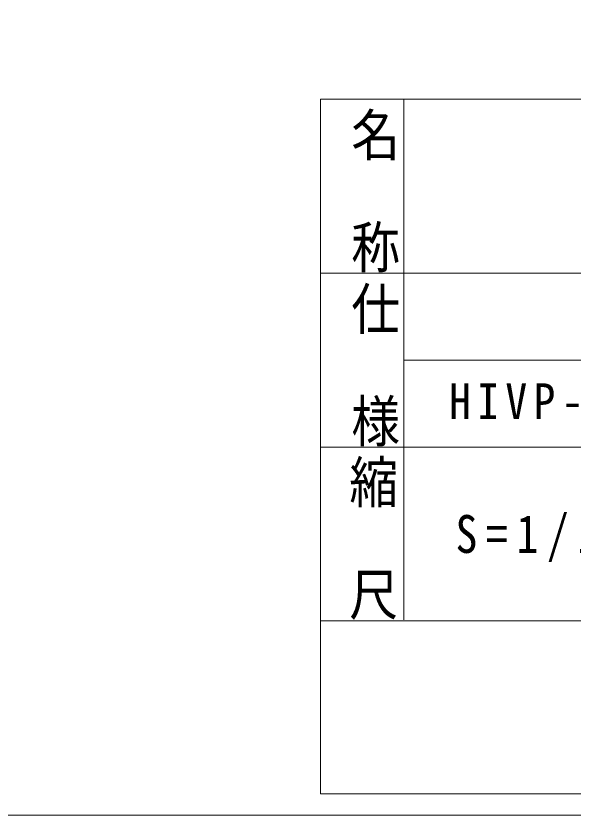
# Model space of a CAD drawing. Units: millimetres, scale not verified. Extents: x -140 to 140, y -97 to 99.
# Drawn here: x 51.96 to 86.12, y -96.9 to -47.9 of the extents above; entities that cross this region are included whole.
import ezdxf
from ezdxf.enums import TextEntityAlignment as Align

# ---------------------------------------------------------------- set-up
doc = ezdxf.new("R2010")
doc.units = ezdxf.units.MM
doc.layers.add('0-0_φ3.0_両4 30', color=7, linetype='Continuous', lineweight=18)
doc.styles.add('@ＭＳ ゴシック', font='')
doc.styles.add('ＭＳ ゴシック', font='')
doc.styles.get('@ＭＳ ゴシック').set_extended_font_data('@MS Gothic')
doc.styles.get('ＭＳ ゴシック').set_extended_font_data('MS Gothic')

msp = doc.modelspace()

# ---------------------------------------------------------------- linework, layer by layer
at = {"layer": '0-0_φ3.0_両4 30', "color": 5}
for p, q in [((70.644, -52.999), (70.644, -95.595)), ((75.745, -52.999), (75.745, -74.332)), ((70.644, -63.665), (138.495, -63.665)), ((70.644, -74.332), (138.495, -74.332)), ((75.745, -74.332), (75.745, -84.928)), ((70.644, -84.999), (138.495, -84.999)), ((70.644, -95.595), (138.495, -95.595))]:
    msp.add_line(p, q, dxfattribs=at)
at = {"layer": '0-0_φ3.0_両4 30', "color": 4}
msp.add_line((75.745, -68.999), (138.495, -68.999), dxfattribs=at)
at = {"layer": '0-0_φ3.0_両4 30', "color": 5}
for points in [[(-139.949, 99.1), (-139.949, -96.9), (140.051, -96.9), (140.051, 99.1)], [(70.644, -52.999), (138.495, -52.999), (138.495, -95.595)]]:
    msp.add_lwpolyline(points, dxfattribs=at)

# ---------------------------------------------------------------- texts
at = {"layer": '0-0_φ3.0_両4 30', "style": '@ＭＳ ゴシック', "width": 1.15}
for s, p in [('名\u3000称', (72.223, -53.449)), ('仕\u3000様', (72.223, -64.115)), ('縮\u3000尺', (72.104, -74.739))]:
    msp.add_text(s, height=2.192, rotation=270, dxfattribs=at).set_placement(p, align=Align.BOTTOM_LEFT)
at = {"layer": '0-0_φ3.0_両4 30', "attachment_point": 7, "style": 'ＭＳ ゴシック'}
for s, insert, char_height in [('\\T1.28;\\W0.9;HIVP-16\u3000SGP-15A（接続口径\\~φ22）', (78.519, -73.221), 2.199), ('\\T1.39;\\W0.85;S=1/1', (78.914, -81.393), 2.323)]:
    msp.add_mtext(s, dxfattribs=dict(at, insert=insert, char_height=char_height))

doc.saveas('drawing.dxf')
